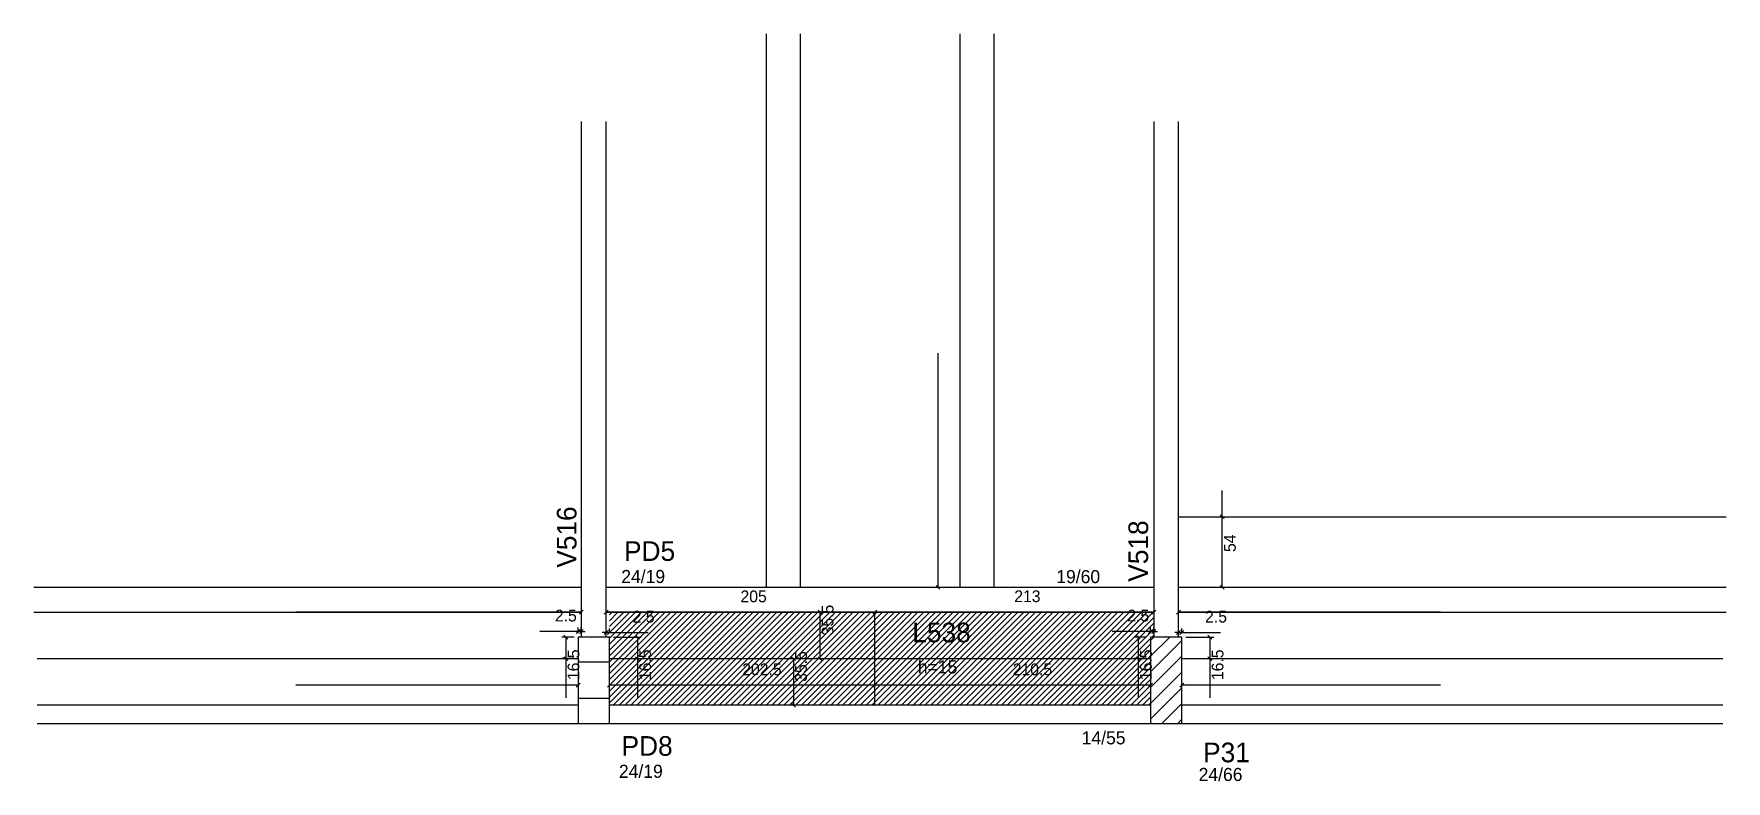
# Model space of a CAD drawing. Header units: metres. Extents: x 4489 to 5781, y 2426 to 2997.
import ezdxf

# ---------------------------------------------------------------- set-up
doc = ezdxf.new("R2010")
doc.units = ezdxf.units.M
for name, color, linetype in [('3', 7, 'Continuous'), ('4', 7, 'Continuous'), ('7', 7, 'Continuous'), ('COTA', 7, 'Continuous'), ('Painéis', 7, 'Continuous'), ('REAPROVEITAMENTO', 7, 'Continuous')]:
    doc.layers.add(name, color=color, linetype=linetype)

msp = doc.modelspace()

# ---------------------------------------------------------------- hatches: boundary and pattern name
at = {"layer": 'REAPROVEITAMENTO'}
h = msp.add_hatch(dxfattribs=at)
h.set_pattern_fill('ANSI31')
h.paths.add_polyline_path([(5343.5, 2535.9), (5341, 2535.9), (5341.2, 2483.9), (4928.2, 2483.9), (4928.2, 2554.9), (5343.7, 2554.9), (5343.5, 2535.9)])

# ---------------------------------------------------------------- linework, layer by layer
at = {"layer": '3', "color": 3, "lineweight": 25}
for p, q in [((5341.2, 2521.3), (5355.9, 2535.9)), ((5341.2, 2533.3), (5343.8, 2535.9)), ((5341.2, 2509.3), (5365.2, 2533.3)), ((5341.2, 2497.3), (5365.2, 2521.3)), ((5341.2, 2485.2), (5365.2, 2509.2)), ((5341.2, 2473.2), (5365.2, 2497.2)), ((5350, 2469.9), (5365.2, 2485.2)), ((5362, 2469.9), (5365.2, 2473.2))]:
    msp.add_line(p, q, dxfattribs=at)
for points in [[(4906.7, 2929.9), (4906.7, 2554.9)], [(4925.7, 2554.9), (4925.7, 2929.9)], [(5343.7, 2929.9), (5343.7, 2554.9)], [(5362.7, 2554.9), (5362.7, 2929.9)], [(4906.7, 2573.9), (4488.7, 2573.9)], [(5343.7, 2573.9), (4925.7, 2573.9)], [(5780.7, 2573.9), (5362.7, 2573.9)], [(4488.7, 2554.9), (4906.7, 2554.9)], [(4906.7, 2554.9), (4906.7, 2535.9)], [(4925.7, 2554.9), (5343.7, 2554.9)], [(4925.7, 2535.9), (4925.7, 2554.9)], [(5343.7, 2554.9), (5343.7, 2535.9)], [(5362.7, 2554.9), (5780.7, 2554.9)], [(5362.7, 2535.9), (5362.7, 2554.9)], [(4904.2, 2483.9), (4491.2, 2483.9)], [(5341.2, 2483.9), (4928.2, 2483.9)], [(5778.2, 2483.9), (5365.2, 2483.9)], [(4491.2, 2469.9), (4904.2, 2469.9)], [(4928.2, 2469.9), (5341.2, 2469.9)], [(5365.2, 2469.9), (5778.2, 2469.9)]]:
    msp.add_lwpolyline(points, dxfattribs=at)
at = {"layer": '7', "color": 7, "lineweight": 25}
for points in [[(4904.2, 2469.9), (4928.2, 2469.9), (4928.2, 2535.9), (4904.2, 2535.9), (4904.2, 2469.9)], [(4904.2, 2516.9), (4928.2, 2516.9), (4928.2, 2535.9), (4904.2, 2535.9), (4904.2, 2516.9)], [(5341.2, 2469.9), (5365.2, 2469.9), (5365.2, 2535.9), (5341.2, 2535.9), (5341.2, 2469.9)], [(4904.2, 2469.9), (4928.2, 2469.9), (4928.2, 2488.9), (4904.2, 2488.9), (4904.2, 2469.9)]]:
    msp.add_lwpolyline(points, dxfattribs=at)
at = {"layer": 'COTA', "color": 4, "lineweight": 25}
for p, q in [((5179, 2752.9), (5179, 2573.9)), ((5395.9, 2627.9), (5395.9, 2647.9)), ((5395.9, 2573.9), (5395.9, 2627.9)), ((4906.7, 2554.9), (4688.7, 2554.9)), ((5130.7, 2554.9), (4925.7, 2554.9)), ((5086.7, 2554.9), (5085.9, 2554.9)), ((5088.9, 2554.9), (5088.9, 2519.4)), ((5343.7, 2554.9), (5130.7, 2554.9)), ((5562.7, 2554.9), (5362.7, 2554.9)), ((4904.2, 2540.2), (4874.9, 2540.2)), ((4901.2, 2535.9), (4891.8, 2535.9)), ((4894.8, 2535.9), (4894.8, 2519.4)), ((4904.2, 2538.9), (4904.2, 2543.2)), ((4906.7, 2540.2), (4904.2, 2540.2)), ((4906.7, 2538.9), (4906.7, 2543.2)), ((4906.7, 2540.2), (4909.7, 2540.2)), ((4925.7, 2539.4), (4922.7, 2539.4)), ((4925.7, 2538.9), (4925.7, 2542.4)), ((4925.7, 2539.4), (4928.2, 2539.4)), ((4928.2, 2538.9), (4928.2, 2542.4)), ((4928.2, 2539.4), (4957.6, 2539.4)), ((4931.2, 2535.9), (4952.5, 2535.9)), ((4949.5, 2535.9), (4949.5, 2519.4)), ((5341.2, 2540.2), (5311.9, 2540.2)), ((5338.2, 2535.9), (5328.8, 2535.9)), ((5331.8, 2535.9), (5331.8, 2519.4)), ((5341.2, 2538.9), (5341.2, 2543.2)), ((5343.7, 2540.2), (5341.2, 2540.2)), ((5343.7, 2538.9), (5343.7, 2543.2)), ((5343.7, 2540.2), (5346.7, 2540.2)), ((5362.7, 2539.4), (5359.7, 2539.4)), ((5362.7, 2538.9), (5362.7, 2542.4)), ((5362.7, 2539.4), (5365.2, 2539.4)), ((5365.2, 2538.9), (5365.2, 2542.4)), ((5365.2, 2539.4), (5394.6, 2539.4)), ((5368.2, 2535.9), (5389.5, 2535.9)), ((5386.5, 2535.9), (5386.5, 2519.4)), ((4901.2, 2519.4), (4891.8, 2519.4)), ((4894.8, 2519.4), (4894.8, 2489.5)), ((4931.2, 2519.4), (4952.5, 2519.4)), ((4949.5, 2519.4), (4949.5, 2489.5)), ((5067.4, 2519.4), (5065.6, 2519.4)), ((5068.6, 2519.4), (5068.6, 2483.9)), ((5086.7, 2519.4), (5085.9, 2519.4)), ((5338.2, 2519.4), (5328.8, 2519.4)), ((5331.8, 2519.4), (5331.8, 2489.5)), ((5368.2, 2519.4), (5389.5, 2519.4)), ((5386.5, 2519.4), (5386.5, 2489.5)), ((4904.2, 2499.1), (4688.7, 2499.1)), ((5130.7, 2499.1), (4928.2, 2499.1)), ((5341.2, 2499.1), (5130.7, 2499.1)), ((5562.7, 2499.1), (5365.2, 2499.1)), ((5067.4, 2483.9), (5065.6, 2483.9))]:
    msp.add_line(p, q, dxfattribs=at)
at = {"layer": 'COTA', "color": 0, "lineweight": 25}
for p, q in [((5397.4, 2626.4), (5394.4, 2629.4)), ((5394.4, 2629.4), (5397.4, 2626.4)), ((5177.5, 2575.4), (5180.5, 2572.4)), ((5394.4, 2575.4), (5397.4, 2572.4)), ((4905.2, 2553.4), (4908.2, 2556.4)), ((4927.2, 2556.4), (4924.2, 2553.4)), ((5090.4, 2553.4), (5087.4, 2556.4)), ((5132.2, 2556.4), (5129.2, 2553.4)), ((5129.2, 2553.4), (5132.2, 2556.4)), ((5342.2, 2553.4), (5345.2, 2556.4)), ((5364.2, 2556.4), (5361.2, 2553.4)), ((4896.3, 2534.4), (4893.3, 2537.4)), ((4902.7, 2538.7), (4905.7, 2541.7)), ((4908.2, 2541.7), (4905.2, 2538.7)), ((4924.2, 2537.9), (4927.2, 2540.9)), ((4929.7, 2540.9), (4926.7, 2537.9)), ((4951, 2534.4), (4948, 2537.4)), ((5333.3, 2534.4), (5330.3, 2537.4)), ((5339.7, 2538.7), (5342.7, 2541.7)), ((5345.2, 2541.7), (5342.2, 2538.7)), ((5361.2, 2537.9), (5364.2, 2540.9)), ((5366.7, 2540.9), (5363.7, 2537.9)), ((5388, 2534.4), (5385, 2537.4)), ((4893.3, 2520.9), (4896.3, 2517.9)), ((4948, 2520.9), (4951, 2517.9)), ((5070.1, 2517.9), (5067.1, 2520.9)), ((5087.4, 2520.9), (5090.4, 2517.9)), ((5330.3, 2520.9), (5333.3, 2517.9)), ((5385, 2520.9), (5388, 2517.9)), ((4902.7, 2497.6), (4905.7, 2500.6)), ((4929.7, 2500.6), (4926.7, 2497.6)), ((5132.2, 2500.6), (5129.2, 2497.6)), ((5129.2, 2497.6), (5132.2, 2500.6)), ((5339.7, 2497.6), (5342.7, 2500.6)), ((5366.7, 2500.6), (5363.7, 2497.6)), ((5067.1, 2485.4), (5070.1, 2482.4))]:
    msp.add_line(p, q, dxfattribs=at)
at = {"layer": 'Painéis', "color": 200, "lineweight": 25}
for p, q in [((5047.7, 2996.9), (5047.7, 2573.9)), ((5073.7, 2996.9), (5073.7, 2573.9)), ((5195.7, 2996.9), (5195.7, 2573.9)), ((5221.7, 2996.9), (5221.7, 2573.9)), ((5362.7, 2627.9), (5780.7, 2627.9)), ((5130.7, 2483.9), (5130.7, 2554.9)), ((4491.2, 2519.4), (4904.2, 2519.4)), ((4928.2, 2519.4), (5341.2, 2519.4)), ((5365.2, 2519.4), (5778.2, 2519.4))]:
    msp.add_line(p, q, dxfattribs=at)

# ---------------------------------------------------------------- texts
at = {"layer": '3', "color": 3, "lineweight": 25}
for s, p in [('24/19', (4937.2, 2577.2)), ('19/60', (5269.3, 2577.1)), ('h=15', (5163.6, 2508.1)), ('14/55', (5288.7, 2453.9)), ('24/19', (4935.4, 2428.3)), ('24/66', (5378, 2425.9))]:
    msp.add_text(s, height=10, dxfattribs=at).set_placement(p)
at = {"layer": '4', "color": 4, "lineweight": 25}
for s, p in [('V516', (4903, 2588.9)), ('V518', (5339.4, 2578.2))]:
    msp.add_text(s, height=15, rotation=90, dxfattribs=at).set_placement(p)
for s, p in [('PD5', (4939.3, 2594.1)), ('L538', (5159.4, 2531.9)), ('PD8', (4937.4, 2445.2)), ('P31', (5381.4, 2440.2))]:
    msp.add_text(s, height=15, dxfattribs=at).set_placement(p)
at = {"layer": 'COTA', "color": 240, "lineweight": 25}
for s, p in [('54', (5406.3, 2600.9)), ('35.5', (5099.2, 2537.2)), ('16.5', (4905.2, 2503)), ('16.5', (4959.9, 2503)), ('35.5', (5078.9, 2501.7)), ('16.5', (5342.2, 2503)), ('16.5', (5396.9, 2503))]:
    msp.add_text(s, height=9, rotation=90, dxfattribs=at).set_placement(p)
for s, p in [('205', (5028.2, 2562.5)), ('213', (5237.2, 2562.6)), ('2.5', (4886.5, 2547.8)), ('2.5', (4945.9, 2547)), ('2.5', (5323.5, 2547.8)), ('2.5', (5382.9, 2547)), ('202.5', (5029.5, 2506.7)), ('210.5', (5236, 2506.7))]:
    msp.add_text(s, height=9, dxfattribs=at).set_placement(p)

doc.saveas('drawing.dxf')
